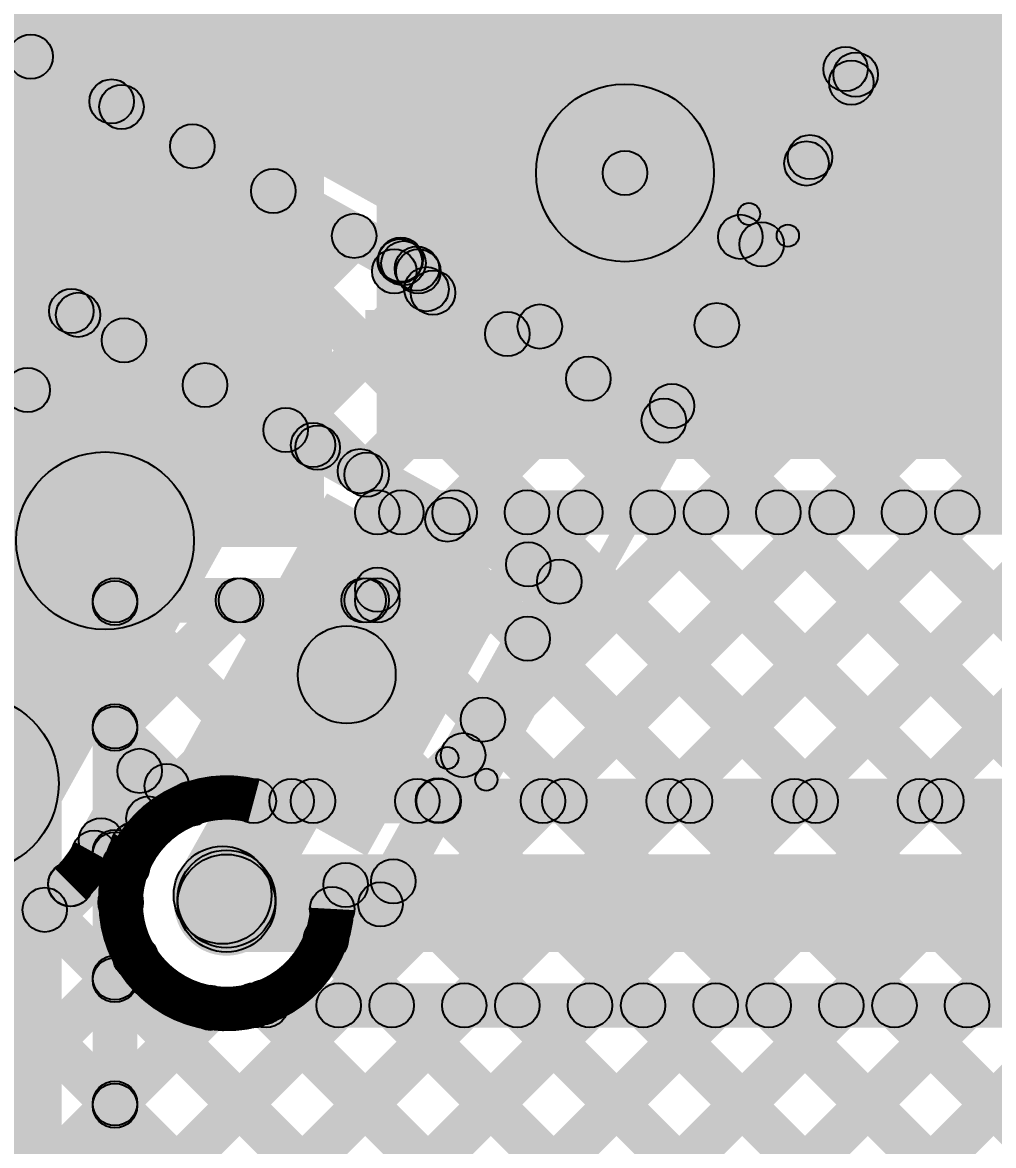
# Model space of a CAD drawing. Header units: millimetres. Extents: x 0.02 to 3.53, y 0 to 2.66.
# Drawn here: x 2.8516 to 3.0701, y 1.1981 to 1.4509 of the extents above; entities that cross this region are included whole.
import ezdxf

# ---------------------------------------------------------------- set-up
doc = ezdxf.new("R2010")
doc.units = ezdxf.units.MM
doc.header["$MEASUREMENT"] = 0
for name, color, linetype in [('BottomLayer', 5, 'Continuous'), ('BottomPaste', 16, 'Continuous'), ('BottomSolder', 6, 'Continuous'), ('TopLayer', 1, 'Continuous'), ('TopOverlay', 2, 'Continuous'), ('TopPaste', 8, 'Continuous'), ('TopSolder', 216, 'Continuous'), ('ViaHoleLayer', 16, 'Continuous')]:
    doc.layers.add(name, color=color, linetype=linetype)

# ---------------------------------------------------------------- blocks, each defined once
blk = doc.blocks.new('WS2812B_M____4')
at = {"layer": 'TopLayer'}
for points in [[(-0.09409, 0.05079), (-0.03504, 0.05079), (-0.03504, 0.01142), (-0.09409, 0.01142)], [(0.03504, 0.05079), (0.09409, 0.05079), (0.09409, 0.01142), (0.03504, 0.01142)], [(-0.09409, -0.01142), (-0.03504, -0.01142), (-0.03504, -0.05079), (-0.09409, -0.05079)], [(0.03504, -0.01142), (0.09409, -0.01142), (0.09409, -0.05079), (0.03504, -0.05079)]]:
    blk.add_hatch(color=1, dxfattribs=at).paths.add_polyline_path(points)
at = {"layer": 'TopOverlay'}
h = blk.add_hatch(color=2, dxfattribs=at)
edge = h.paths.add_edge_path()
edge.add_arc((-0.07, 0.07), 0.0025, 0, 360)
h = blk.add_hatch(color=2, dxfattribs=at)
edge = h.paths.add_edge_path()
edge.add_arc((-0.07, 0.07), 0.0025, 0, 360)
for points in [[(-0.07, 0.0675), (-0.07, 0.0725), (0.07, 0.0725), (0.07, 0.0675)], [(-0.0725, 0.07), (-0.0675, 0.07), (-0.0675, 0.06), (-0.0725, 0.06)], [(0.0675, 0.07), (0.0725, 0.07), (0.0725, 0.06), (0.0675, 0.06)], [(-0.0725, -0.06), (-0.0675, -0.06), (-0.0675, -0.07), (-0.0725, -0.07)], [(0.0675, -0.06), (0.0725, -0.06), (0.0725, -0.07), (0.0675, -0.07)], [(-0.07, -0.0725), (-0.07, -0.0675), (0.07, -0.0675), (0.07, -0.0725)]]:
    blk.add_hatch(color=2, dxfattribs=at).paths.add_polyline_path(points)
h = blk.add_hatch(color=2, dxfattribs=at)
edge = h.paths.add_edge_path()
edge.add_arc((0.07, 0.07), 0.0025, 0, 360)
h = blk.add_hatch(color=2, dxfattribs=at)
edge = h.paths.add_edge_path()
edge.add_arc((0.07, 0.07), 0.0025, 0, 360)
h = blk.add_hatch(color=2, dxfattribs=at)
edge = h.paths.add_edge_path()
edge.add_arc((-0.091, 0.061), 0.0025, 0, 360)
h = blk.add_hatch(color=2, dxfattribs=at)
edge = h.paths.add_edge_path()
edge.add_arc((-0.085, 0.061), 0.0025, 0, 360)
h = blk.add_hatch(color=2, dxfattribs=at)
edge = h.paths.add_edge_path()
edge.add_arc((-0.07, 0.06), 0.0025, 0, 360)
h = blk.add_hatch(color=2, dxfattribs=at)
edge = h.paths.add_edge_path()
edge.add_arc((0.07, 0.06), 0.0025, 0, 360)
h = blk.add_hatch(color=2, dxfattribs=at)
edge = h.paths.add_edge_path()
edge.add_arc((-0.07, -0.06), 0.0025, 0, 360)
h = blk.add_hatch(color=2, dxfattribs=at)
edge = h.paths.add_edge_path()
edge.add_arc((0.07, -0.06), 0.0025, 0, 360)
h = blk.add_hatch(color=2, dxfattribs=at)
edge = h.paths.add_edge_path()
edge.add_arc((-0.07, -0.07), 0.0025, 0, 360)
h = blk.add_hatch(color=2, dxfattribs=at)
edge = h.paths.add_edge_path()
edge.add_arc((-0.07, -0.07), 0.0025, 0, 360)
h = blk.add_hatch(color=2, dxfattribs=at)
edge = h.paths.add_edge_path()
edge.add_arc((0.07, -0.07), 0.0025, 0, 360)
h = blk.add_hatch(color=2, dxfattribs=at)
edge = h.paths.add_edge_path()
edge.add_arc((0.07, -0.07), 0.0025, 0, 360)
at = {"layer": 'TopPaste'}
for points in [[(-0.09409, 0.05079), (-0.03504, 0.05079), (-0.03504, 0.01142), (-0.09409, 0.01142)], [(0.03504, 0.05079), (0.09409, 0.05079), (0.09409, 0.01142), (0.03504, 0.01142)], [(-0.09409, -0.01142), (-0.03504, -0.01142), (-0.03504, -0.05079), (-0.09409, -0.05079)], [(0.03504, -0.01142), (0.09409, -0.01142), (0.09409, -0.05079), (0.03504, -0.05079)]]:
    blk.add_hatch(color=8, dxfattribs=at).paths.add_polyline_path(points)
at = {"layer": 'TopSolder'}
for points in [[(-0.09809, 0.05479), (-0.03104, 0.05479), (-0.03104, 0.00742), (-0.09809, 0.00742)], [(0.03104, 0.05479), (0.09809, 0.05479), (0.09809, 0.00742), (0.03104, 0.00742)], [(-0.09809, -0.00742), (-0.03104, -0.00742), (-0.03104, -0.05479), (-0.09809, -0.05479)], [(0.03104, -0.00742), (0.09809, -0.00742), (0.09809, -0.05479), (0.03104, -0.05479)]]:
    blk.add_hatch(color=216, dxfattribs=at).paths.add_polyline_path(points)
at = {"layer": 'TopOverlay', "const_width": 0.005}
blk.add_lwpolyline([(-0.085, 0.061, 1), (-0.091, 0.061, 1)], format="xyb", close=True, dxfattribs=at)
at = {"layer": 'TopOverlay'}
for centre in [(-0.07, 0.07), (-0.07, 0.07), (0.07, 0.07), (0.07, 0.07), (-0.091, 0.061), (-0.085, 0.061), (-0.07, 0.06), (0.07, 0.06), (-0.07, -0.06), (0.07, -0.06), (-0.07, -0.07), (-0.07, -0.07), (0.07, -0.07), (0.07, -0.07)]:
    blk.add_circle(centre, 0.0025, dxfattribs=at)
blk = doc.blocks.new('CAP_0201_B_17')
at = {"layer": 'BottomLayer'}
for points in [[(-0.01772, 0.00591), (-0.00591, 0.00591), (-0.00591, -0.00591), (-0.01772, -0.00591)], [(0.00591, 0.00591), (0.01772, 0.00591), (0.01772, -0.00591), (0.00591, -0.00591)]]:
    blk.add_hatch(color=5, dxfattribs=at).paths.add_polyline_path(points)
at = {"layer": 'BottomPaste'}
for points in [[(-0.01772, 0.00591), (-0.00591, 0.00591), (-0.00591, -0.00591), (-0.01772, -0.00591)], [(0.00591, 0.00591), (0.01772, 0.00591), (0.01772, -0.00591), (0.00591, -0.00591)]]:
    blk.add_hatch(color=16, dxfattribs=at).paths.add_polyline_path(points)
at = {"layer": 'BottomSolder'}
for points in [[(-0.01988, 0.00807), (-0.00374, 0.00807), (-0.00374, -0.00807), (-0.01988, -0.00807)], [(0.00374, 0.00807), (0.01988, 0.00807), (0.01988, -0.00807), (0.00374, -0.00807)]]:
    blk.add_hatch(color=6, dxfattribs=at).paths.add_polyline_path(points)

msp = doc.modelspace()

# ---------------------------------------------------------------- hatches: boundary and pattern name
at = {"layer": 'BottomLayer'}
for points in [[(2.77773, 1.33287), (2.91946, 1.33287), (2.91946, 1.53247), (2.77773, 1.53247)], [(2.93128, 1.35266), (3.28324, 1.35266), (3.28324, 1.4994), (2.93128, 1.4994)], [(2.10805, 1.09704), (2.86041, 1.09704), (2.86041, 1.36161), (2.10805, 1.36161)], [(2.93146, 1.33566), (2.93146, 1.34566), (3.29524, 1.34566), (3.29524, 1.33566)], [(2.91569, 1.27215), (2.90862, 1.27922), (2.9736, 1.3442), (2.98067, 1.33713)], [(2.935, 1.31974), (2.92793, 1.32681), (2.94531, 1.3442), (2.95239, 1.33713)], [(2.93333, 1.33713), (2.9404, 1.3442), (3.00537, 1.27922), (2.9983, 1.27215)], [(2.94398, 1.27215), (2.93691, 1.27922), (3.00188, 1.3442), (3.00895, 1.33713)], [(2.96161, 1.33713), (2.96868, 1.3442), (3.03366, 1.27922), (3.02659, 1.27215)], [(2.97226, 1.27215), (2.96519, 1.27922), (3.03017, 1.3442), (3.03724, 1.33713)], [(2.98989, 1.33713), (2.99697, 1.3442), (3.06194, 1.27922), (3.05487, 1.27215)], [(3.00055, 1.27215), (2.99348, 1.27922), (3.05845, 1.3442), (3.06552, 1.33713)], [(3.01818, 1.33713), (3.02525, 1.3442), (3.09023, 1.27922), (3.08315, 1.27215)], [(3.02883, 1.27215), (3.02176, 1.27922), (3.08674, 1.3442), (3.09381, 1.33713)], [(3.04646, 1.33713), (3.05353, 1.3442), (3.11851, 1.27922), (3.11144, 1.27215)], [(3.05712, 1.27215), (3.05004, 1.27922), (3.11502, 1.3442), (3.12209, 1.33713)], [(2.93646, 1.32087), (2.92646, 1.32087), (2.92646, 1.34066), (2.93646, 1.34066)], [(2.87241, 1.31587), (2.87241, 1.32587), (2.93146, 1.32587), (2.93146, 1.31587)], [(2.93259, 1.31733), (2.92552, 1.3244), (2.92793, 1.32681), (2.935, 1.31974)], [(2.87594, 1.28897), (2.86887, 1.29604), (2.89723, 1.3244), (2.90431, 1.31733)], [(2.87594, 1.26069), (2.86887, 1.26776), (2.92552, 1.3244), (2.93259, 1.31733)], [(2.86887, 1.31672), (2.87594, 1.3238), (2.92052, 1.27922), (2.91345, 1.27215)], [(2.89655, 1.31733), (2.90362, 1.3244), (2.9488, 1.27922), (2.94173, 1.27215)], [(2.92484, 1.31733), (2.93191, 1.3244), (2.97709, 1.27922), (2.97002, 1.27215)], [(2.87741, 1.08504), (2.86741, 1.08504), (2.86741, 1.32087), (2.87741, 1.32087)], [(2.86887, 1.28844), (2.87594, 1.29551), (2.89287, 1.27859), (2.8858, 1.27152)], [(2.90366, 1.27069), (2.90366, 1.28069), (3.31991, 1.28069), (3.31991, 1.27069)], [(2.86887, 1.26016), (2.87594, 1.26723), (2.8787, 1.26447), (2.87163, 1.2574)], [(2.8975, 1.24169), (2.8975, 1.26369), (3.32944, 1.26369), (3.32944, 1.24169)], [(2.87594, 1.2324), (2.86887, 1.23947), (2.87348, 1.24408), (2.88055, 1.23701)], [(2.86887, 1.23187), (2.87594, 1.23894), (3.37005, 0.74484), (3.36298, 0.73777)], [(2.90366, 1.22469), (2.90366, 1.23469), (3.32944, 1.23469), (3.32944, 1.22469)], [(1.9099, 0.09665), (1.90283, 0.10372), (3.03233, 1.23322), (3.0394, 1.22615)], [(1.938, 0.09646), (1.93093, 0.10354), (3.06061, 1.23322), (3.06768, 1.22615)], [(1.96628, 0.09646), (1.95921, 0.10354), (3.0889, 1.23322), (3.09597, 1.22615)], [(2.87594, 1.17583), (2.86887, 1.1829), (2.91919, 1.23322), (2.92626, 1.22615)], [(2.87594, 1.11926), (2.86887, 1.12633), (2.97576, 1.23322), (2.98283, 1.22615)], [(2.87594, 1.14755), (2.86887, 1.15462), (2.94748, 1.23322), (2.95455, 1.22615)], [(2.87594, 1.09098), (2.86887, 1.09805), (3.00404, 1.23322), (3.01112, 1.22615)], [(2.87594, 1.20412), (2.86887, 1.21119), (2.89037, 1.23268), (2.89744, 1.22561)], [(2.90288, 1.22615), (2.90995, 1.23322), (3.38297, 0.7602), (3.3759, 0.75313)], [(2.93116, 1.22615), (2.93824, 1.23322), (3.39894, 0.77251), (3.39187, 0.76544)], [(2.95945, 1.22615), (2.96652, 1.23322), (3.41826, 0.78148), (3.41119, 0.77441)], [(2.98773, 1.22615), (2.9948, 1.23322), (3.44194, 0.78609), (3.43486, 0.77902)], [(3.01602, 1.22615), (3.02309, 1.23322), (3.44684, 0.80947), (3.43977, 0.8024)], [(3.0443, 1.22615), (3.05137, 1.23322), (3.44684, 0.83775), (3.43977, 0.83068)], [(2.86887, 1.20359), (2.87594, 1.21066), (3.36037, 0.72623), (3.3533, 0.71916)]]:
    msp.add_hatch(color=5, dxfattribs=at).paths.add_polyline_path(points)
h = msp.add_hatch(color=5, dxfattribs=at)
edge = h.paths.add_edge_path()
edge.add_arc((2.93146, 1.34066), 0.005, 0, 360)
h = msp.add_hatch(color=5, dxfattribs=at)
edge = h.paths.add_edge_path()
edge.add_arc((2.93146, 1.34066), 0.005, 0, 360)
h = msp.add_hatch(color=5, dxfattribs=at)
edge = h.paths.add_edge_path()
edge.add_arc((2.93686, 1.34066), 0.005, 0, 360)
h = msp.add_hatch(color=5, dxfattribs=at)
edge = h.paths.add_edge_path()
edge.add_arc((2.94885, 1.34066), 0.005, 0, 360)
h = msp.add_hatch(color=5, dxfattribs=at)
edge = h.paths.add_edge_path()
edge.add_arc((2.96515, 1.34066), 0.005, 0, 360)
h = msp.add_hatch(color=5, dxfattribs=at)
edge = h.paths.add_edge_path()
edge.add_arc((2.97713, 1.34066), 0.005, 0, 360)
h = msp.add_hatch(color=5, dxfattribs=at)
edge = h.paths.add_edge_path()
edge.add_arc((2.99343, 1.34066), 0.005, 0, 360)
h = msp.add_hatch(color=5, dxfattribs=at)
edge = h.paths.add_edge_path()
edge.add_arc((3.00542, 1.34066), 0.005, 0, 360)
h = msp.add_hatch(color=5, dxfattribs=at)
edge = h.paths.add_edge_path()
edge.add_arc((3.02171, 1.34066), 0.005, 0, 360)
h = msp.add_hatch(color=5, dxfattribs=at)
edge = h.paths.add_edge_path()
edge.add_arc((3.0337, 1.34066), 0.005, 0, 360)
h = msp.add_hatch(color=5, dxfattribs=at)
edge = h.paths.add_edge_path()
edge.add_arc((3.05, 1.34066), 0.005, 0, 360)
h = msp.add_hatch(color=5, dxfattribs=at)
edge = h.paths.add_edge_path()
edge.add_arc((3.06199, 1.34066), 0.005, 0, 360)
h = msp.add_hatch(color=5, dxfattribs=at)
edge = h.paths.add_edge_path()
edge.add_arc((2.93146, 1.32328), 0.005, 0, 360)
h = msp.add_hatch(color=5, dxfattribs=at)
edge = h.paths.add_edge_path()
edge.add_arc((2.93146, 1.32328), 0.005, 0, 360)
h = msp.add_hatch(color=5, dxfattribs=at)
edge = h.paths.add_edge_path()
edge.add_arc((2.87241, 1.32087), 0.005, 0, 360)
h = msp.add_hatch(color=5, dxfattribs=at)
edge = h.paths.add_edge_path()
edge.add_arc((2.87241, 1.32087), 0.005, 0, 360)
h = msp.add_hatch(color=5, dxfattribs=at)
edge = h.paths.add_edge_path()
edge.add_arc((2.87241, 1.32026), 0.005, 0, 360)
h = msp.add_hatch(color=5, dxfattribs=at)
edge = h.paths.add_edge_path()
edge.add_arc((2.90009, 1.32087), 0.005, 0, 360)
h = msp.add_hatch(color=5, dxfattribs=at)
edge = h.paths.add_edge_path()
edge.add_arc((2.90077, 1.32087), 0.005, 0, 360)
h = msp.add_hatch(color=5, dxfattribs=at)
edge = h.paths.add_edge_path()
edge.add_arc((2.92837, 1.32087), 0.005, 0, 360)
h = msp.add_hatch(color=5, dxfattribs=at)
edge = h.paths.add_edge_path()
edge.add_arc((2.92905, 1.32087), 0.005, 0, 360)
h = msp.add_hatch(color=5, dxfattribs=at)
edge = h.paths.add_edge_path()
edge.add_arc((2.92905, 1.32087), 0.005, 0, 360)
h = msp.add_hatch(color=5, dxfattribs=at)
edge = h.paths.add_edge_path()
edge.add_arc((2.93146, 1.32087), 0.005, 0, 360)
h = msp.add_hatch(color=5, dxfattribs=at)
edge = h.paths.add_edge_path()
edge.add_arc((2.93146, 1.32087), 0.005, 0, 360)
h = msp.add_hatch(color=5, dxfattribs=at)
edge = h.paths.add_edge_path()
edge.add_arc((2.87241, 1.29251), 0.005, 0, 360)
h = msp.add_hatch(color=5, dxfattribs=at)
edge = h.paths.add_edge_path()
edge.add_arc((2.87241, 1.29198), 0.005, 0, 360)
h = msp.add_hatch(color=5, dxfattribs=at)
edge = h.paths.add_edge_path()
edge.add_arc((2.88933, 1.27505), 0.005, 0, 360)
h = msp.add_hatch(color=5, dxfattribs=at)
edge = h.paths.add_edge_path()
edge.add_arc((2.90366, 1.27569), 0.005, 0, 360)
h = msp.add_hatch(color=5, dxfattribs=at)
edge = h.paths.add_edge_path()
edge.add_arc((2.90366, 1.27569), 0.005, 0, 360)
h = msp.add_hatch(color=5, dxfattribs=at)
edge = h.paths.add_edge_path()
edge.add_arc((2.91216, 1.27569), 0.005, 0, 360)
h = msp.add_hatch(color=5, dxfattribs=at)
edge = h.paths.add_edge_path()
edge.add_arc((2.91698, 1.27569), 0.005, 0, 360)
h = msp.add_hatch(color=5, dxfattribs=at)
edge = h.paths.add_edge_path()
edge.add_arc((2.94044, 1.27569), 0.005, 0, 360)
h = msp.add_hatch(color=5, dxfattribs=at)
edge = h.paths.add_edge_path()
edge.add_arc((2.94527, 1.27569), 0.005, 0, 360)
h = msp.add_hatch(color=5, dxfattribs=at)
edge = h.paths.add_edge_path()
edge.add_arc((2.96873, 1.27569), 0.005, 0, 360)
h = msp.add_hatch(color=5, dxfattribs=at)
edge = h.paths.add_edge_path()
edge.add_arc((2.97355, 1.27569), 0.005, 0, 360)
h = msp.add_hatch(color=5, dxfattribs=at)
edge = h.paths.add_edge_path()
edge.add_arc((2.99701, 1.27569), 0.005, 0, 360)
h = msp.add_hatch(color=5, dxfattribs=at)
edge = h.paths.add_edge_path()
edge.add_arc((3.00184, 1.27569), 0.005, 0, 360)
h = msp.add_hatch(color=5, dxfattribs=at)
edge = h.paths.add_edge_path()
edge.add_arc((3.0253, 1.27569), 0.005, 0, 360)
h = msp.add_hatch(color=5, dxfattribs=at)
edge = h.paths.add_edge_path()
edge.add_arc((3.03012, 1.27569), 0.005, 0, 360)
h = msp.add_hatch(color=5, dxfattribs=at)
edge = h.paths.add_edge_path()
edge.add_arc((3.05358, 1.27569), 0.005, 0, 360)
h = msp.add_hatch(color=5, dxfattribs=at)
edge = h.paths.add_edge_path()
edge.add_arc((3.05841, 1.27569), 0.005, 0, 360)
h = msp.add_hatch(color=5, dxfattribs=at)
edge = h.paths.add_edge_path()
edge.add_arc((2.87241, 1.26422), 0.005, 0, 360)
h = msp.add_hatch(color=5, dxfattribs=at)
edge = h.paths.add_edge_path()
edge.add_arc((2.87241, 1.26369), 0.005, 0, 360)
h = msp.add_hatch(color=5, dxfattribs=at)
edge = h.paths.add_edge_path()
edge.add_arc((2.87516, 1.26094), 0.005, 0, 360)
h = msp.add_hatch(color=5, dxfattribs=at)
edge = h.paths.add_edge_path()
edge.add_arc((2.8975, 1.25269), 0.01181, 0, 360)
h = msp.add_hatch(color=5, dxfattribs=at)
edge = h.paths.add_edge_path()
edge.add_arc((2.8975, 1.25269), 0.011, 0, 360)
h = msp.add_hatch(color=5, dxfattribs=at)
edge = h.paths.add_edge_path()
edge.add_arc((2.87702, 1.24054), 0.005, 0, 360)
h = msp.add_hatch(color=5, dxfattribs=at)
edge = h.paths.add_edge_path()
edge.add_arc((2.87241, 1.23594), 0.005, 0, 360)
h = msp.add_hatch(color=5, dxfattribs=at)
edge = h.paths.add_edge_path()
edge.add_arc((2.87241, 1.23541), 0.005, 0, 360)
h = msp.add_hatch(color=5, dxfattribs=at)
edge = h.paths.add_edge_path()
edge.add_arc((2.8939, 1.22915), 0.005, 0, 360)
h = msp.add_hatch(color=5, dxfattribs=at)
edge = h.paths.add_edge_path()
edge.add_arc((2.90366, 1.22969), 0.005, 0, 360)
h = msp.add_hatch(color=5, dxfattribs=at)
edge = h.paths.add_edge_path()
edge.add_arc((2.90366, 1.22969), 0.005, 0, 360)
h = msp.add_hatch(color=5, dxfattribs=at)
edge = h.paths.add_edge_path()
edge.add_arc((2.90642, 1.22969), 0.005, 0, 360)
h = msp.add_hatch(color=5, dxfattribs=at)
edge = h.paths.add_edge_path()
edge.add_arc((2.92273, 1.22969), 0.005, 0, 360)
h = msp.add_hatch(color=5, dxfattribs=at)
edge = h.paths.add_edge_path()
edge.add_arc((2.9347, 1.22969), 0.005, 0, 360)
h = msp.add_hatch(color=5, dxfattribs=at)
edge = h.paths.add_edge_path()
edge.add_arc((2.95101, 1.22969), 0.005, 0, 360)
h = msp.add_hatch(color=5, dxfattribs=at)
edge = h.paths.add_edge_path()
edge.add_arc((2.96298, 1.22969), 0.005, 0, 360)
h = msp.add_hatch(color=5, dxfattribs=at)
edge = h.paths.add_edge_path()
edge.add_arc((2.9793, 1.22969), 0.005, 0, 360)
h = msp.add_hatch(color=5, dxfattribs=at)
edge = h.paths.add_edge_path()
edge.add_arc((2.99127, 1.22969), 0.005, 0, 360)
h = msp.add_hatch(color=5, dxfattribs=at)
edge = h.paths.add_edge_path()
edge.add_arc((3.00758, 1.22969), 0.005, 0, 360)
h = msp.add_hatch(color=5, dxfattribs=at)
edge = h.paths.add_edge_path()
edge.add_arc((3.01955, 1.22969), 0.005, 0, 360)
h = msp.add_hatch(color=5, dxfattribs=at)
edge = h.paths.add_edge_path()
edge.add_arc((3.03586, 1.22969), 0.005, 0, 360)
h = msp.add_hatch(color=5, dxfattribs=at)
edge = h.paths.add_edge_path()
edge.add_arc((3.04784, 1.22969), 0.005, 0, 360)
h = msp.add_hatch(color=5, dxfattribs=at)
edge = h.paths.add_edge_path()
edge.add_arc((3.06415, 1.22969), 0.005, 0, 360)
h = msp.add_hatch(color=5, dxfattribs=at)
edge = h.paths.add_edge_path()
edge.add_arc((2.87241, 1.20765), 0.005, 0, 360)
h = msp.add_hatch(color=5, dxfattribs=at)
edge = h.paths.add_edge_path()
edge.add_arc((2.87241, 1.20712), 0.005, 0, 360)
at = {"layer": 'TopLayer'}
for points in [[(3.03236, 1.4171), (3.02528, 1.42417), (3.43977, 1.83865), (3.44684, 1.83158)], [(2.96897, 1.32543), (2.9619, 1.3325), (3.43977, 1.81037), (3.44684, 1.8033)], [(2.9543, 1.28248), (2.94723, 1.28955), (3.43977, 1.78209), (3.44684, 1.77501)], [(1.80004, 0.09993), (1.79297, 0.107), (3.43977, 1.7538), (3.44684, 1.74673)], [(1.82486, 0.09646), (1.81779, 0.10354), (3.43977, 1.72552), (3.44684, 1.71845)], [(1.86562, 0.10894), (1.85855, 0.11601), (3.43977, 1.69723), (3.44684, 1.69016)], [(1.89184, 0.10687), (1.88477, 0.11394), (3.43977, 1.66895), (3.44684, 1.66188)], [(1.9099, 0.09665), (1.90283, 0.10372), (3.43977, 1.64066), (3.44684, 1.63359)], [(1.938, 0.09646), (1.93093, 0.10354), (3.43977, 1.61238), (3.44684, 1.60531)], [(1.96628, 0.09646), (1.95921, 0.10354), (3.43977, 1.5841), (3.44684, 1.57702)], [(2.936, 1.41121), (2.96711, 1.46734), (2.86299, 1.52505), (2.83188, 1.46893)], [(3.00466, 1.40734), (2.96971, 1.42679), (3.00013, 1.48146), (3.03508, 1.46201)], [(3.0412, 1.43803), (3.03246, 1.4429), (3.0412, 1.45861), (3.04994, 1.45374)], [(3.04274, 1.45398), (3.04981, 1.46106), (3.44684, 1.06403), (3.43977, 1.05695)], [(2.84333, 1.44314), (2.84818, 1.45189), (2.93894, 1.40158), (2.9341, 1.39283)], [(2.77559, 1.35832), (2.76852, 1.36539), (2.84991, 1.44679), (2.85698, 1.43972)], [(2.83298, 1.43747), (2.84005, 1.44454), (2.93111, 1.35348), (2.92404, 1.34641)], [(3.00031, 1.35888), (2.99156, 1.36373), (3.03474, 1.44162), (3.04348, 1.43677)], [(3.03458, 1.43386), (3.04165, 1.44093), (3.44684, 1.03574), (3.43977, 1.02867)], [(2.78594, 1.34039), (2.77887, 1.34746), (2.86811, 1.4367), (2.87518, 1.42963)], [(2.87035, 1.42839), (2.87742, 1.43546), (3.44684, 0.86604), (3.43977, 0.85896)], [(2.81668, 1.42549), (2.82375, 1.43256), (2.86765, 1.38866), (2.86058, 1.38159)], [(2.79629, 1.32246), (2.78922, 1.32953), (2.88631, 1.42661), (2.89338, 1.41954)], [(2.98476, 1.4127), (2.98961, 1.42144), (3.01558, 1.40705), (3.01073, 1.3983)], [(3.02449, 1.41567), (3.03156, 1.42274), (3.44684, 1.00746), (3.43977, 1.00039)], [(2.80038, 1.4135), (2.80745, 1.42057), (2.85629, 1.37174), (2.84922, 1.36467)], [(2.9724, 1.38007), (2.96365, 1.38492), (2.98281, 1.41949), (2.99156, 1.41465)], [(2.87798, 1.37586), (2.87091, 1.38293), (2.90451, 1.41653), (2.91158, 1.40945)], [(2.89618, 1.36577), (2.88911, 1.37285), (2.9227, 1.40644), (2.92977, 1.39937)], [(3.0144, 1.39747), (3.02148, 1.40454), (3.44684, 0.97917), (3.43977, 0.9721)], [(2.9341, 1.39283), (2.93894, 1.40158), (2.9431, 1.39927), (2.93825, 1.39053)], [(2.93429, 1.39319), (2.93914, 1.40194), (2.94279, 1.39992), (2.93794, 1.39117)], [(2.93284, 1.39057), (2.93769, 1.39931), (2.99836, 1.36568), (2.99351, 1.35694)], [(2.93381, 1.39321), (2.94088, 1.40028), (2.94752, 1.39364), (2.94045, 1.38657)], [(2.91438, 1.35569), (2.90731, 1.36276), (2.939, 1.39445), (2.94607, 1.38738)], [(2.94045, 1.38657), (2.94752, 1.39364), (3.44684, 0.89432), (3.43977, 0.88725)], [(2.86017, 1.38159), (2.86502, 1.39034), (2.91943, 1.36018), (2.91458, 1.35144)], [(2.84901, 1.35114), (2.84026, 1.35599), (2.85822, 1.38839), (2.86697, 1.38354)], [(3.00432, 1.37927), (3.01139, 1.38634), (3.44684, 0.95089), (3.43977, 0.94382)], [(2.93258, 1.3456), (2.9255, 1.35267), (2.95719, 1.38436), (2.96426, 1.37729)], [(2.95077, 1.33551), (2.9437, 1.34258), (2.97539, 1.37427), (2.98246, 1.3672)], [(2.99423, 1.36107), (3.0013, 1.36814), (3.44684, 0.9226), (3.43977, 0.91553)], [(2.9156, 1.35087), (2.92045, 1.35962), (2.97485, 1.32946), (2.97, 1.32071)], [(2.85723, 1.26989), (2.82228, 1.28934), (2.8527, 1.34401), (2.88765, 1.32456)], [(2.93654, 1.25002), (2.92779, 1.25487), (2.96806, 1.32751), (2.9768, 1.32266)], [(2.96176, 1.30869), (2.96883, 1.31576), (3.44684, 0.83775), (3.43977, 0.83068)], [(2.90621, 1.24912), (2.88705, 1.25992), (2.915, 1.30953), (2.93417, 1.29873)], [(2.95168, 1.29049), (2.95875, 1.29756), (3.44684, 0.80947), (3.43977, 0.8024)], [(2.82168, 1.23325), (2.79339, 1.26154), (2.82562, 1.29376), (2.8539, 1.26548)], [(2.87555, 1.27811), (2.8804, 1.28685), (2.8865, 1.28347), (2.88165, 1.27472)], [(2.87209, 1.26163), (2.86335, 1.26649), (2.8736, 1.28491), (2.88234, 1.28005)], [(2.88097, 1.26339), (2.87226, 1.2683), (2.87972, 1.28155), (2.88843, 1.27664)], [(2.94159, 1.27229), (2.94866, 1.27936), (3.44194, 0.78609), (3.43486, 0.77902)], [(1.72194, 0.10668), (1.71487, 0.11376), (2.8764, 1.27529), (2.88347, 1.26822)], [(2.86573, 1.2633), (2.8728, 1.27037), (2.87822, 1.26495), (2.87115, 1.25788)], [(2.88885, 1.24674), (2.90441, 1.2623), (2.90528, 1.26143), (2.88972, 1.24587)], [(2.83373, 1.22126), (2.82666, 1.22833), (2.85882, 1.2605), (2.86589, 1.25343)], [(2.92563, 1.24895), (2.91692, 1.25386), (2.91996, 1.25925), (2.92867, 1.25434)], [(2.92189, 1.25242), (2.92674, 1.26117), (2.93459, 1.25682), (2.92974, 1.24807)], [(2.9315, 1.2541), (2.93857, 1.26117), (3.41826, 0.78148), (3.41119, 0.77441)], [(2.85307, 1.24768), (2.86014, 1.25475), (3.37005, 0.74484), (3.36298, 0.73777)], [(2.9085, 1.25269), (2.8865, 1.25269), (2.8865, 1.25365), (2.9085, 1.25365)], [(2.91633, 1.24098), (2.9234, 1.24805), (3.39894, 0.77251), (3.39187, 0.76544)], [(1.74001, 0.09646), (1.73294, 0.10354), (2.87348, 1.24408), (2.88055, 1.23701)], [(2.83893, 1.23353), (2.846, 1.2406), (3.36037, 0.72623), (3.3533, 0.71916)], [(2.90222, 1.22681), (2.90929, 1.23389), (3.38297, 0.7602), (3.3759, 0.75313)], [(1.77837, 0.10654), (1.7713, 0.11362), (2.89037, 1.23268), (2.89744, 1.22561)], [(2.82471, 1.21947), (2.83178, 1.22654), (3.35475, 0.70357), (3.34768, 0.69649)]]:
    msp.add_hatch(color=1, dxfattribs=at).paths.add_polyline_path(points)
h = msp.add_hatch(color=1, dxfattribs=at)
edge = h.paths.add_edge_path()
edge.add_arc((2.85345, 1.44325), 0.005, 0, 360)
h = msp.add_hatch(color=1, dxfattribs=at)
edge = h.paths.add_edge_path()
edge.add_arc((3.03683, 1.44046), 0.005, 0, 360)
h = msp.add_hatch(color=1, dxfattribs=at)
edge = h.paths.add_edge_path()
edge.add_arc((3.03911, 1.4392), 0.005, 0, 360)
h = msp.add_hatch(color=1, dxfattribs=at)
edge = h.paths.add_edge_path()
edge.add_arc((3.03811, 1.4374), 0.005, 0, 360)
h = msp.add_hatch(color=1, dxfattribs=at)
edge = h.paths.add_edge_path()
edge.add_arc((2.87165, 1.43316), 0.005, 0, 360)
h = msp.add_hatch(color=1, dxfattribs=at)
edge = h.paths.add_edge_path()
edge.add_arc((2.87388, 1.43193), 0.005, 0, 360)
h = msp.add_hatch(color=1, dxfattribs=at)
edge = h.paths.add_edge_path()
edge.add_arc((2.98719, 1.41707), 0.02, 0, 360)
h = msp.add_hatch(color=1, dxfattribs=at)
edge = h.paths.add_edge_path()
edge.add_arc((2.88984, 1.42308), 0.005, 0, 360)
h = msp.add_hatch(color=1, dxfattribs=at)
edge = h.paths.add_edge_path()
edge.add_arc((3.02803, 1.4192), 0.005, 0, 360)
h = msp.add_hatch(color=1, dxfattribs=at)
edge = h.paths.add_edge_path()
edge.add_arc((3.02882, 1.42063), 0.005, 0, 360)
h = msp.add_hatch(color=1, dxfattribs=at)
edge = h.paths.add_edge_path()
edge.add_arc((2.98719, 1.41707), 0.005, 0, 360)
h = msp.add_hatch(color=1, dxfattribs=at)
edge = h.paths.add_edge_path()
edge.add_arc((2.98719, 1.41707), 0.005, 0, 360)
h = msp.add_hatch(color=1, dxfattribs=at)
edge = h.paths.add_edge_path()
edge.add_arc((2.90804, 1.41299), 0.005, 0, 360)
h = msp.add_hatch(color=1, dxfattribs=at)
edge = h.paths.add_edge_path()
edge.add_arc((2.92624, 1.4029), 0.005, 0, 360)
h = msp.add_hatch(color=1, dxfattribs=at)
edge = h.paths.add_edge_path()
edge.add_arc((3.01315, 1.40268), 0.005, 0, 360)
h = msp.add_hatch(color=1, dxfattribs=at)
edge = h.paths.add_edge_path()
edge.add_arc((3.01794, 1.401), 0.005, 0, 360)
h = msp.add_hatch(color=1, dxfattribs=at)
edge = h.paths.add_edge_path()
edge.add_arc((2.93652, 1.3972), 0.005, 0, 360)
h = msp.add_hatch(color=1, dxfattribs=at)
edge = h.paths.add_edge_path()
edge.add_arc((2.93652, 1.3972), 0.005, 0, 360)
h = msp.add_hatch(color=1, dxfattribs=at)
edge = h.paths.add_edge_path()
edge.add_arc((2.93672, 1.39756), 0.005, 0, 360)
h = msp.add_hatch(color=1, dxfattribs=at)
edge = h.paths.add_edge_path()
edge.add_arc((2.93734, 1.39675), 0.005, 0, 360)
h = msp.add_hatch(color=1, dxfattribs=at)
edge = h.paths.add_edge_path()
edge.add_arc((2.94036, 1.39554), 0.005, 0, 360)
h = msp.add_hatch(color=1, dxfattribs=at)
edge = h.paths.add_edge_path()
edge.add_arc((2.93526, 1.39494), 0.005, 0, 360)
h = msp.add_hatch(color=1, dxfattribs=at)
edge = h.paths.add_edge_path()
edge.add_arc((2.94068, 1.3949), 0.005, 0, 360)
h = msp.add_hatch(color=1, dxfattribs=at)
edge = h.paths.add_edge_path()
edge.add_arc((2.94253, 1.39091), 0.005, 0, 360)
h = msp.add_hatch(color=1, dxfattribs=at)
edge = h.paths.add_edge_path()
edge.add_arc((2.94398, 1.39011), 0.005, 0, 360)
h = msp.add_hatch(color=1, dxfattribs=at)
edge = h.paths.add_edge_path()
edge.add_arc((2.94398, 1.39011), 0.005, 0, 360)
h = msp.add_hatch(color=1, dxfattribs=at)
edge = h.paths.add_edge_path()
edge.add_arc((2.8626, 1.38597), 0.005, 0, 360)
h = msp.add_hatch(color=1, dxfattribs=at)
edge = h.paths.add_edge_path()
edge.add_arc((2.8626, 1.38597), 0.005, 0, 360)
h = msp.add_hatch(color=1, dxfattribs=at)
edge = h.paths.add_edge_path()
edge.add_arc((2.86411, 1.38513), 0.005, 0, 360)
h = msp.add_hatch(color=1, dxfattribs=at)
edge = h.paths.add_edge_path()
edge.add_arc((2.96073, 1.38082), 0.005, 0, 360)
h = msp.add_hatch(color=1, dxfattribs=at)
edge = h.paths.add_edge_path()
edge.add_arc((2.96802, 1.3825), 0.005, 0, 360)
h = msp.add_hatch(color=1, dxfattribs=at)
edge = h.paths.add_edge_path()
edge.add_arc((3.00785, 1.38281), 0.005, 0, 360)
h = msp.add_hatch(color=1, dxfattribs=at)
edge = h.paths.add_edge_path()
edge.add_arc((2.87445, 1.3794), 0.005, 0, 360)
h = msp.add_hatch(color=1, dxfattribs=at)
edge = h.paths.add_edge_path()
edge.add_arc((2.97893, 1.37074), 0.005, 0, 360)
h = msp.add_hatch(color=1, dxfattribs=at)
edge = h.paths.add_edge_path()
edge.add_arc((2.85275, 1.3682), 0.005, 0, 360)
h = msp.add_hatch(color=1, dxfattribs=at)
edge = h.paths.add_edge_path()
edge.add_arc((2.89265, 1.36931), 0.005, 0, 360)
h = msp.add_hatch(color=1, dxfattribs=at)
edge = h.paths.add_edge_path()
edge.add_arc((2.99777, 1.36461), 0.005, 0, 360)
h = msp.add_hatch(color=1, dxfattribs=at)
edge = h.paths.add_edge_path()
edge.add_arc((2.99594, 1.36131), 0.005, 0, 360)
h = msp.add_hatch(color=1, dxfattribs=at)
edge = h.paths.add_edge_path()
edge.add_arc((2.99594, 1.36131), 0.005, 0, 360)
h = msp.add_hatch(color=1, dxfattribs=at)
edge = h.paths.add_edge_path()
edge.add_arc((2.91084, 1.35922), 0.005, 0, 360)
h = msp.add_hatch(color=1, dxfattribs=at)
edge = h.paths.add_edge_path()
edge.add_arc((2.917, 1.35581), 0.005, 0, 360)
h = msp.add_hatch(color=1, dxfattribs=at)
edge = h.paths.add_edge_path()
edge.add_arc((2.91802, 1.35524), 0.005, 0, 360)
h = msp.add_hatch(color=1, dxfattribs=at)
edge = h.paths.add_edge_path()
edge.add_arc((2.92757, 1.34995), 0.005, 0, 360)
h = msp.add_hatch(color=1, dxfattribs=at)
edge = h.paths.add_edge_path()
edge.add_arc((2.87018, 1.33428), 0.02, 0, 360)
h = msp.add_hatch(color=1, dxfattribs=at)
edge = h.paths.add_edge_path()
edge.add_arc((2.92904, 1.34914), 0.005, 0, 360)
h = msp.add_hatch(color=1, dxfattribs=at)
edge = h.paths.add_edge_path()
edge.add_arc((2.94724, 1.33905), 0.005, 0, 360)
h = msp.add_hatch(color=1, dxfattribs=at)
edge = h.paths.add_edge_path()
edge.add_arc((2.96543, 1.32896), 0.005, 0, 360)
h = msp.add_hatch(color=1, dxfattribs=at)
edge = h.paths.add_edge_path()
edge.add_arc((2.97243, 1.32509), 0.005, 0, 360)
h = msp.add_hatch(color=1, dxfattribs=at)
edge = h.paths.add_edge_path()
edge.add_arc((2.97243, 1.32509), 0.005, 0, 360)
h = msp.add_hatch(color=1, dxfattribs=at)
edge = h.paths.add_edge_path()
edge.add_arc((2.9653, 1.31222), 0.005, 0, 360)
h = msp.add_hatch(color=1, dxfattribs=at)
edge = h.paths.add_edge_path()
edge.add_arc((2.92458, 1.30413), 0.011, 0, 360)
h = msp.add_hatch(color=1, dxfattribs=at)
edge = h.paths.add_edge_path()
edge.add_arc((2.83976, 1.27962), 0.02, 0, 360)
h = msp.add_hatch(color=1, dxfattribs=at)
edge = h.paths.add_edge_path()
edge.add_arc((2.83976, 1.27962), 0.02, 0, 360)
h = msp.add_hatch(color=1, dxfattribs=at)
edge = h.paths.add_edge_path()
edge.add_arc((2.95521, 1.29403), 0.005, 0, 360)
h = msp.add_hatch(color=1, dxfattribs=at)
edge = h.paths.add_edge_path()
edge.add_arc((2.95077, 1.28601), 0.005, 0, 360)
h = msp.add_hatch(color=1, dxfattribs=at)
edge = h.paths.add_edge_path()
edge.add_arc((2.87797, 1.28248), 0.005, 0, 360)
h = msp.add_hatch(color=1, dxfattribs=at)
edge = h.paths.add_edge_path()
edge.add_arc((2.87797, 1.28248), 0.005, 0, 360)
h = msp.add_hatch(color=1, dxfattribs=at)
edge = h.paths.add_edge_path()
edge.add_arc((2.88408, 1.2791), 0.005, 0, 360)
h = msp.add_hatch(color=1, dxfattribs=at)
edge = h.paths.add_edge_path()
edge.add_arc((2.88408, 1.2791), 0.005, 0, 360)
h = msp.add_hatch(color=1, dxfattribs=at)
edge = h.paths.add_edge_path()
edge.add_arc((2.94512, 1.27583), 0.005, 0, 360)
h = msp.add_hatch(color=1, dxfattribs=at)
edge = h.paths.add_edge_path()
edge.add_arc((2.87994, 1.27175), 0.005, 0, 360)
h = msp.add_hatch(color=1, dxfattribs=at)
edge = h.paths.add_edge_path()
edge.add_arc((2.86927, 1.26684), 0.005, 0, 360)
h = msp.add_hatch(color=1, dxfattribs=at)
edge = h.paths.add_edge_path()
edge.add_arc((2.86772, 1.26406), 0.005, 0, 360)
h = msp.add_hatch(color=1, dxfattribs=at)
edge = h.paths.add_edge_path()
edge.add_arc((2.86772, 1.26406), 0.005, 0, 360)
h = msp.add_hatch(color=1, dxfattribs=at)
edge = h.paths.add_edge_path()
edge.add_arc((2.86772, 1.26406), 0.005, 0, 360)
h = msp.add_hatch(color=1, dxfattribs=at)
edge = h.paths.add_edge_path()
edge.add_arc((2.87659, 1.26581), 0.005, 0, 360)
h = msp.add_hatch(color=1, dxfattribs=at)
edge = h.paths.add_edge_path()
edge.add_arc((2.87661, 1.26585), 0.005, 0, 360)
h = msp.add_hatch(color=1, dxfattribs=at)
edge = h.paths.add_edge_path()
edge.add_arc((2.87661, 1.26585), 0.005, 0, 360)
h = msp.add_hatch(color=1, dxfattribs=at)
edge = h.paths.add_edge_path()
edge.add_arc((2.87469, 1.26141), 0.005, 0, 360)
h = msp.add_hatch(color=1, dxfattribs=at)
edge = h.paths.add_edge_path()
edge.add_arc((2.89663, 1.25452), 0.011, 0, 360)
h = msp.add_hatch(color=1, dxfattribs=at)
edge = h.paths.add_edge_path()
edge.add_arc((2.89663, 1.25452), 0.011, 0, 360)
h = msp.add_hatch(color=1, dxfattribs=at)
edge = h.paths.add_edge_path()
edge.add_arc((2.8975, 1.25269), 0.01181, 0, 360)
h = msp.add_hatch(color=1, dxfattribs=at)
edge = h.paths.add_edge_path()
edge.add_arc((2.8975, 1.25365), 0.011, 0, 360)
h = msp.add_hatch(color=1, dxfattribs=at)
edge = h.paths.add_edge_path()
edge.add_arc((2.8975, 1.25365), 0.011, 0, 360)
h = msp.add_hatch(color=1, dxfattribs=at)
edge = h.paths.add_edge_path()
edge.add_arc((2.86236, 1.25696), 0.005, 0, 360)
h = msp.add_hatch(color=1, dxfattribs=at)
edge = h.paths.add_edge_path()
edge.add_arc((2.86236, 1.25696), 0.005, 0, 360)
h = msp.add_hatch(color=1, dxfattribs=at)
edge = h.paths.add_edge_path()
edge.add_arc((2.86239, 1.25699), 0.005, 0, 360)
h = msp.add_hatch(color=1, dxfattribs=at)
edge = h.paths.add_edge_path()
edge.add_arc((2.8975, 1.25269), 0.011, 0, 360)
h = msp.add_hatch(color=1, dxfattribs=at)
edge = h.paths.add_edge_path()
edge.add_arc((2.92431, 1.2568), 0.005, 0, 360)
h = msp.add_hatch(color=1, dxfattribs=at)
edge = h.paths.add_edge_path()
edge.add_arc((2.92431, 1.2568), 0.005, 0, 360)
h = msp.add_hatch(color=1, dxfattribs=at)
edge = h.paths.add_edge_path()
edge.add_arc((2.93504, 1.25763), 0.005, 0, 360)
h = msp.add_hatch(color=1, dxfattribs=at)
edge = h.paths.add_edge_path()
edge.add_arc((2.87369, 1.25286), 0.005, 0, 360)
h = msp.add_hatch(color=1, dxfattribs=at)
edge = h.paths.add_edge_path()
edge.add_arc((2.87369, 1.25286), 0.005, 0, 360)
h = msp.add_hatch(color=1, dxfattribs=at)
edge = h.paths.add_edge_path()
edge.add_arc((2.87369, 1.25286), 0.005, 0, 360)
h = msp.add_hatch(color=1, dxfattribs=at)
edge = h.paths.add_edge_path()
edge.add_arc((2.92128, 1.25141), 0.005, 0, 360)
h = msp.add_hatch(color=1, dxfattribs=at)
edge = h.paths.add_edge_path()
edge.add_arc((2.92128, 1.25141), 0.005, 0, 360)
h = msp.add_hatch(color=1, dxfattribs=at)
edge = h.paths.add_edge_path()
edge.add_arc((2.93216, 1.25244), 0.005, 0, 360)
h = msp.add_hatch(color=1, dxfattribs=at)
edge = h.paths.add_edge_path()
edge.add_arc((2.93216, 1.25244), 0.005, 0, 360)
h = msp.add_hatch(color=1, dxfattribs=at)
edge = h.paths.add_edge_path()
edge.add_arc((2.85661, 1.25121), 0.005, 0, 360)
h = msp.add_hatch(color=1, dxfattribs=at)
edge = h.paths.add_edge_path()
edge.add_arc((2.91987, 1.24452), 0.005, 0, 360)
h = msp.add_hatch(color=1, dxfattribs=at)
edge = h.paths.add_edge_path()
edge.add_arc((2.87702, 1.24054), 0.005, 0, 360)
h = msp.add_hatch(color=1, dxfattribs=at)
edge = h.paths.add_edge_path()
edge.add_arc((2.8939, 1.22915), 0.005, 0, 360)
h = msp.add_hatch(color=1, dxfattribs=at)
edge = h.paths.add_edge_path()
edge.add_arc((2.90575, 1.23035), 0.005, 0, 360)
at = {"layer": 'ViaHoleLayer'}
h = msp.add_hatch(color=16, dxfattribs=at)
edge = h.paths.add_edge_path()
edge.add_arc((2.8975, 1.25269), 0.00591, 0, 360)

# ---------------------------------------------------------------- linework, layer by layer
at = {"layer": 'BottomLayer', "const_width": 0.01}
msp.add_lwpolyline([(2.90366, 1.22969, -1.303151), (2.90366, 1.27569)], format="xyb", dxfattribs=at)
at = {"layer": 'BottomLayer'}
for centre, radius in [((2.93146, 1.34066), 0.005), ((2.93146, 1.34066), 0.005), ((2.93686, 1.34066), 0.005), ((2.94885, 1.34066), 0.005), ((2.96515, 1.34066), 0.005), ((2.97713, 1.34066), 0.005), ((2.99343, 1.34066), 0.005), ((3.00542, 1.34066), 0.005), ((3.02171, 1.34066), 0.005), ((3.0337, 1.34066), 0.005), ((3.05, 1.34066), 0.005), ((3.06199, 1.34066), 0.005), ((2.93146, 1.32328), 0.005), ((2.93146, 1.32328), 0.005), ((2.87241, 1.32087), 0.005), ((2.87241, 1.32087), 0.005), ((2.87241, 1.32026), 0.005), ((2.90009, 1.32087), 0.005), ((2.90077, 1.32087), 0.005), ((2.92837, 1.32087), 0.005), ((2.92905, 1.32087), 0.005), ((2.92905, 1.32087), 0.005), ((2.93146, 1.32087), 0.005), ((2.93146, 1.32087), 0.005), ((2.87241, 1.29251), 0.005), ((2.87241, 1.29198), 0.005), ((2.88933, 1.27505), 0.005), ((2.90366, 1.27569), 0.005), ((2.90366, 1.27569), 0.005), ((2.91216, 1.27569), 0.005), ((2.91698, 1.27569), 0.005), ((2.94044, 1.27569), 0.005), ((2.94527, 1.27569), 0.005), ((2.96873, 1.27569), 0.005), ((2.97355, 1.27569), 0.005), ((2.99701, 1.27569), 0.005), ((3.00184, 1.27569), 0.005), ((3.0253, 1.27569), 0.005), ((3.03012, 1.27569), 0.005), ((3.05358, 1.27569), 0.005), ((3.05841, 1.27569), 0.005), ((2.87241, 1.26422), 0.005), ((2.87241, 1.26369), 0.005), ((2.87516, 1.26094), 0.005), ((2.8975, 1.25269), 0.011), ((2.87702, 1.24054), 0.005), ((2.87241, 1.23594), 0.005), ((2.87241, 1.23541), 0.005), ((2.8939, 1.22915), 0.005), ((2.90366, 1.22969), 0.005), ((2.90366, 1.22969), 0.005), ((2.90642, 1.22969), 0.005), ((2.92273, 1.22969), 0.005), ((2.9347, 1.22969), 0.005), ((2.95101, 1.22969), 0.005), ((2.96298, 1.22969), 0.005), ((2.9793, 1.22969), 0.005), ((2.99127, 1.22969), 0.005), ((3.00758, 1.22969), 0.005), ((3.01955, 1.22969), 0.005), ((3.03586, 1.22969), 0.005), ((3.04784, 1.22969), 0.005), ((3.06415, 1.22969), 0.005), ((2.87241, 1.20765), 0.005), ((2.87241, 1.20712), 0.005)]:
    msp.add_circle(centre, radius, dxfattribs=at)
at = {"layer": 'TopLayer', "const_width": 0.01}
for points in [[(2.86772, 1.26406, -0.069824), (2.86236, 1.25696)], [(2.86772, 1.26406, -0.069516), (2.86239, 1.25699)], [(2.87369, 1.25286, -0.147855), (2.87661, 1.26585)], [(2.87369, 1.25286, -0.147405), (2.87659, 1.26581)], [(2.92128, 1.25141, -0.977095), (2.87369, 1.25286)]]:
    msp.add_lwpolyline(points, format="xyb", dxfattribs=at)
at = {"layer": 'TopLayer'}
for centre, radius in [((2.85345, 1.44325), 0.005), ((3.03683, 1.44046), 0.005), ((3.03911, 1.4392), 0.005), ((3.03811, 1.4374), 0.005), ((2.87165, 1.43316), 0.005), ((2.87388, 1.43193), 0.005), ((2.98719, 1.41707), 0.02), ((2.88984, 1.42308), 0.005), ((3.02803, 1.4192), 0.005), ((3.02882, 1.42063), 0.005), ((2.98719, 1.41707), 0.005), ((2.98719, 1.41707), 0.005), ((2.90804, 1.41299), 0.005), ((2.92624, 1.4029), 0.005), ((3.01315, 1.40268), 0.005), ((3.01794, 1.401), 0.005), ((2.93652, 1.3972), 0.005), ((2.93652, 1.3972), 0.005), ((2.93672, 1.39756), 0.005), ((2.93734, 1.39675), 0.005), ((2.94036, 1.39554), 0.005), ((2.93526, 1.39494), 0.005), ((2.94068, 1.3949), 0.005), ((2.94253, 1.39091), 0.005), ((2.94398, 1.39011), 0.005), ((2.94398, 1.39011), 0.005), ((2.8626, 1.38597), 0.005), ((2.8626, 1.38597), 0.005), ((2.86411, 1.38513), 0.005), ((2.96073, 1.38082), 0.005), ((2.96802, 1.3825), 0.005), ((3.00785, 1.38281), 0.005), ((2.87445, 1.3794), 0.005), ((2.97893, 1.37074), 0.005), ((2.85275, 1.3682), 0.005), ((2.89265, 1.36931), 0.005), ((2.99777, 1.36461), 0.005), ((2.99594, 1.36131), 0.005), ((2.99594, 1.36131), 0.005), ((2.91084, 1.35922), 0.005), ((2.917, 1.35581), 0.005), ((2.91802, 1.35524), 0.005), ((2.92757, 1.34995), 0.005), ((2.87018, 1.33428), 0.02), ((2.92904, 1.34914), 0.005), ((2.94724, 1.33905), 0.005), ((2.96543, 1.32896), 0.005), ((2.97243, 1.32509), 0.005), ((2.97243, 1.32509), 0.005), ((2.9653, 1.31222), 0.005), ((2.92458, 1.30413), 0.011), ((2.83976, 1.27962), 0.02), ((2.83976, 1.27962), 0.02), ((2.95521, 1.29403), 0.005), ((2.95077, 1.28601), 0.005), ((2.87797, 1.28248), 0.005), ((2.87797, 1.28248), 0.005), ((2.88408, 1.2791), 0.005), ((2.88408, 1.2791), 0.005), ((2.94512, 1.27583), 0.005), ((2.87994, 1.27175), 0.005), ((2.86927, 1.26684), 0.005), ((2.86772, 1.26406), 0.005), ((2.86772, 1.26406), 0.005), ((2.86772, 1.26406), 0.005), ((2.87659, 1.26581), 0.005), ((2.87661, 1.26585), 0.005), ((2.87661, 1.26585), 0.005), ((2.87469, 1.26141), 0.005), ((2.89663, 1.25452), 0.011), ((2.89663, 1.25452), 0.011), ((2.8975, 1.25365), 0.011), ((2.8975, 1.25365), 0.011), ((2.86236, 1.25696), 0.005), ((2.86236, 1.25696), 0.005), ((2.86239, 1.25699), 0.005), ((2.8975, 1.25269), 0.011), ((2.92431, 1.2568), 0.005), ((2.92431, 1.2568), 0.005), ((2.93504, 1.25763), 0.005), ((2.87369, 1.25286), 0.005), ((2.87369, 1.25286), 0.005), ((2.87369, 1.25286), 0.005), ((2.92128, 1.25141), 0.005), ((2.92128, 1.25141), 0.005), ((2.93216, 1.25244), 0.005), ((2.93216, 1.25244), 0.005), ((2.85661, 1.25121), 0.005), ((2.91987, 1.24452), 0.005), ((2.87702, 1.24054), 0.005), ((2.8939, 1.22915), 0.005), ((2.90575, 1.23035), 0.005)]:
    msp.add_circle(centre, radius, dxfattribs=at)

# ---------------------------------------------------------------- block references
at = {"rotation": 61}
msp.add_blockref('WS2812B_M____4', (2.92868, 1.37568), dxfattribs=at)
msp.add_blockref('CAP_0201_B_17', (2.92498, 1.37814))

# ---------------------------------------------------------------- texts
at = {"layer": 'TopOverlay'}
msp.add_text('$', height=0.06, rotation=331, dxfattribs=at).set_placement((2.85214, 1.44743))

doc.saveas('drawing.dxf')
